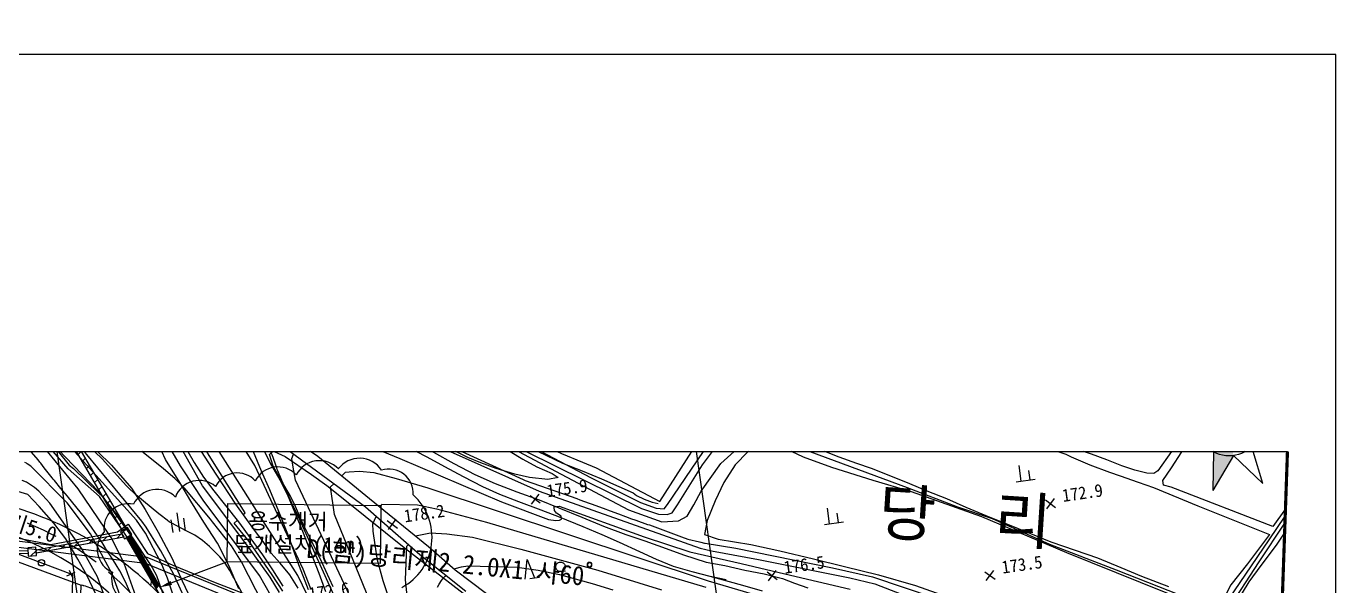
# Model space of a CAD drawing. Header units: millimetres. Extents: x 12262 to 13058, y 1103 to 1809.
# Drawn here: x 12851 to 13057.9, y 1535.1 to 1623.5 of the extents above; entities that cross this region are included whole.
import ezdxf
from ezdxf.xclip import XClip

# ---------------------------------------------------------------- set-up
doc = ezdxf.new("R2010")
doc.units = ezdxf.units.MM
doc.header["$LTSCALE"] = 10
doc.header["$MEASUREMENT"] = 0
doc.header["$XCLIPFRAME"] = 2
doc.linetypes.add('A-CENTR01', pattern=[2, 1.25, -0.25, 0.25, -0.25])
doc.linetypes.add('DASHED', pattern=[0.75, 0.5, -0.25])
doc.layers.add('TN-MACL', color=6, linetype='A-CENTR01')
doc.layers.add('TZ-BASE', color=253, linetype='Continuous')
doc.layers.add('TX-PAPR', color=2, linetype='Continuous', plot=False)
doc.styles.add('HANA', font='GulimChe.ttf')

# ---------------------------------------------------------------- blocks, each defined once
blk = doc.blocks.new('JD-GJG5SREGSF3')
at = {"layer": 'TZ-BASE'}
for p, q in [((543.55, -173.36), (490.75, 196.27)), ((645.34, -178.79), (593.24, 185.92)), ((79.19, 31.15), (704.07, 120.43)), ((691.15, 94.15), (690.68, 68.84)), ((698.6, 69.96), (691.15, 94.15)), ((560.44, 85.92, -82), (587.73, 71.43, -82)), ((610.08, 72.91, -83), (619.7, 85.74, -83)), ((532.12, 74.37, -83), (527.98, 81.22, -83)), ((504.07, 80.12, -89.69), (510, 72.84, -89.69)), ((539.85, 65.23, -82), (530.22, 80.52, -82)), ((604.53, 66.62, -84), (613.31, 79.53, -84)), ((687.76, 80.16, -82.81), (682, 71.94, -82.81)), ((509.82, 72.27, -89.69), (505.7, 77.1, -89.69)), ((515.26, 73.79, -87), (511.89, 77, -87)), ((539.33, 72.79, -81), (536.8, 76.81, -81)), ((539.1, 74.93, -80.17), (538.18, 77.28, -80.17)), ((542.22, 76.96, -75.68), (556.81, 66.24, -75.68)), ((555.78, 76.57, -79), (562.24, 73.87, -79)), ((612.95, 73.07, -82), (618.47, 78.14, -82)), ((685.78, 74.95, -82.06), (687.69, 78.08, -82.06)), ((504.02, 74.9, -92), (503.89, 75.04, -92)), ((505.1, 73.65, -92), (504.02, 74.9, -92)), ((506.57, 74.97, -91), (506.23, 75.4, -91)), ((511.43, 69.09, -91), (506.57, 74.97, -91)), ((508.66, 74.91, -90), (508.43, 75.13, -90)), ((509.09, 74.39, -90), (508.66, 74.91, -90)), ((512.72, 72.89, -89), (510.28, 75.62, -89)), ((518.42, 62.52), (511.05, 75.19)), ((518.42, 62.52), (511.05, 75.19)), ((511.43, 74.54), (511.89, 74.99)), ((511.58, 75.5), (518.99, 62.86)), ((511.58, 75.5), (518.99, 62.86)), ((512.52, 74.84, -88), (511.93, 75.47, -88)), ((512.8, 74.53, -88), (512.52, 74.84, -88)), ((521.48, 63.99, -88), (512.8, 74.53, -88)), ((513.76, 75.69, -86.65), (516.67, 72.83, -86.65)), ((523.79, 73.16, -86), (519.95, 76.21, -86)), ((525.22, 73.74, -86.65), (524.11, 76.12, -86.65)), ((527.58, 72.74, -85), (525.75, 75.89, -85)), ((531.06, 69.59, -84), (527.5, 75.95, -84)), ((528.25, 75.86, -81.59), (529.73, 73.27, -81.59)), ((533.24, 71.41, -82.01), (529.92, 76.46, -82.01)), ((540.36, 71.9, -80.17), (539.1, 74.93, -80.17)), ((540.75, 75.24, -255), (541.81, 73.06, -255)), ((541.97, 74.69, -80), (541.34, 76.26, -80)), ((541.65, 74.52, -67.88), (542.24, 75.07, -67.88)), ((542.24, 72.68, -67.88), (541.65, 74.52, -67.88)), ((542.05, 74.46, -80), (541.97, 74.69, -80)), ((542.24, 75.07, -67.88), (544.12, 74.18, -67.88)), ((545.17, 73.89, -79), (545.44, 74.59, -79)), ((549.27, 74.21, -90.39), (546.35, 76.24, -90.39)), ((566.55, 74.08, -255), (563.67, 75.62, -255)), ((564.7, 76.52, -78.78), (567.55, 74.89, -78.78)), ((567.55, 74.89, -78.78), (570.75, 73.08, -78.78)), ((567.98, 76, -80), (584.25, 68.71, -80)), ((572.98, 74.06, -82.77), (570.66, 75.2, -82.77)), ((571.06, 75.45, -81), (581.71, 70.57, -81)), ((578.82, 75.54, -82.77), (581.68, 73.76, -82.77)), ((581.04, 76.48, -87.05), (587.93, 73.13, -87.05)), ((582.12, 75.05, -83), (600.43, 65.98, -83)), ((582.88, 75.91, -84), (592.37, 70.87, -84)), ((585.31, 75.8, -83.75), (587.78, 74.7, -83.75)), ((587.78, 74.7, -83.75), (591.08, 73.29, -83.75)), ((603.33, 67.09, -83.75), (609.28, 76.47, -83.75)), ((617.22, 74.93, -81.25), (615.21, 72.87, -81.25)), ((619.37, 75.93, -81.25), (617.22, 74.93, -81.25)), ((626.02, 74.1, -81.25), (623.36, 75.36, -81.25)), ((624.82, 75.81, -82), (642.41, 69.3, -82)), ((631.67, 74.11, -82.06), (629.41, 75, -82.06)), ((664.47, 75.63, -82.06), (667.48, 74.55, -82.06)), ((667.48, 74.55, -82.06), (668.32, 74.14, -82.06)), ((671.5, 74.57, -82.81), (669.2, 75.35, -82.81)), ((673.93, 73.68, -82.81), (671.5, 74.57, -82.81)), ((684.15, 72.42, -82.06), (685.78, 74.95, -82.06)), ((503.23, 73.14, -93), (503.01, 73.28, -93)), ((503.36, 73.04, -93), (503.23, 73.14, -93)), ((503.92, 72.67, -93), (503.36, 73.04, -93)), ((509.66, 66.88, -93), (503.92, 72.67, -93)), ((505.37, 73.31, -92), (505.1, 73.65, -92)), ((505.53, 73.14, -92), (505.37, 73.31, -92)), ((505.78, 72.79, -92), (505.53, 73.14, -92)), ((506.07, 72.43, -92), (505.78, 72.79, -92)), ((507.33, 70.82, -92), (506.07, 72.43, -92)), ((509.34, 74.14, -90), (509.09, 74.39, -90)), ((514.67, 68.6, -90), (509.34, 74.14, -90)), ((510, 72.84, -89.69), (510.67, 72.28, -89.69)), ((512.07, 73.42), (512.54, 73.87)), ((520.65, 64.13, -89), (512.72, 72.89, -89)), ((512.72, 72.31), (513.19, 72.76)), ((518.98, 69.63, -87), (515.26, 73.79, -87)), ((516.67, 72.83, -86.65), (519.83, 69.18, -86.65)), ((524.91, 72.26, -86), (523.79, 73.16, -86)), ((527.49, 70.08, -86.65), (525.22, 73.74, -86.65)), ((527.89, 72.25, -85), (527.58, 72.74, -85)), ((529.73, 73.27, -81.59), (531.21, 70.95, -81.59)), ((537.79, 65.31, -83), (532.12, 74.37, -83)), ((546.98, 56.38, -81), (539.33, 72.79, -81)), ((541.81, 73.06, -255), (543.3, 70.5, -255)), ((542.78, 72.42, -80), (542.05, 74.46, -80)), ((543.44, 70.5, -67.88), (542.24, 72.68, -67.88)), ((544.12, 74.18, -67.88), (548.26, 71.34, -67.88)), ((545.37, 72.52, -79), (545.17, 73.89, -79)), ((545.78, 70.47, -79), (545.37, 72.52, -79)), ((557.42, 67.49, -90.39), (549.27, 74.21, -90.39)), ((562.24, 73.87, -79), (578.3, 67.05, -79)), ((569.33, 72.57, -255), (566.55, 74.08, -255)), ((572.3, 70.98, -255), (569.33, 72.57, -255)), ((570.75, 73.08, -78.78), (574.11, 71.38, -78.78)), ((575.06, 73.2, -82.77), (572.98, 74.06, -82.77)), ((577.48, 72.31, -82.77), (575.06, 73.2, -82.77)), ((581.68, 73.76, -82.77), (583.91, 72.57, -82.77)), ((583.91, 72.57, -82.77), (586.29, 71.54, -82.77)), ((587.93, 73.13, -87.05), (591.05, 71.96, -87.05)), ((591.08, 73.29, -83.75), (593.27, 72.42, -83.75)), ((606.13, 66.56, -83), (610.08, 72.91, -83)), ((609.87, 68.7, -82), (612.95, 73.07, -82)), ((615.21, 72.87, -81.25), (613.44, 70.11, -81.25)), ((630.48, 72.48, -81.25), (626.02, 74.1, -81.25)), ((637.04, 70.41, -81.25), (630.48, 72.48, -81.25)), ((634.44, 73.12, -82.06), (631.67, 74.11, -82.06)), ((636.75, 72.29, -82.06), (634.44, 73.12, -82.06)), ((660.43, 70.3, -81.93), (660.07, 72.77, -81.93)), ((668.32, 74.14, -82.06), (671.24, 72.89, -82.06)), ((671.24, 72.89, -82.06), (674.34, 71.72, -82.06)), ((676.3, 72.73, -82.81), (673.93, 73.68, -82.81)), ((678.37, 72.03, -82.81), (676.3, 72.73, -82.81)), ((693.94, 74.35), (690.68, 68.84)), ((698.6, 69.96), (693.94, 74.35)), ((503.26, 70.13, -94), (502.55, 70.42, -94)), ((507.49, 70.61, -92), (507.33, 70.82, -92)), ((507.68, 70.41, -92), (507.49, 70.61, -92)), ((508.69, 69.15, -92), (507.68, 70.41, -92)), ((514.8, 67.86, -89.69), (509.82, 72.27, -89.69)), ((510.67, 72.28, -89.69), (514.68, 68.43, -89.69)), ((513.37, 71.19), (513.84, 71.65)), ((514.02, 70.08), (514.49, 70.54)), ((526.71, 70.72, -86), (524.91, 72.26, -86)), ((528.29, 69.15, -86), (526.71, 70.72, -86)), ((531.17, 67.29, -85), (527.89, 72.25, -85)), ((531.21, 70.95, -81.59), (532.85, 68.77, -81.59)), ((536.35, 66.66, -82.01), (533.24, 71.41, -82.01)), ((541.68, 68.93, -80.17), (540.36, 71.9, -80.17)), ((542.85, 72.17, -80), (542.78, 72.42, -80)), ((542.97, 71.94, -80), (542.85, 72.17, -80)), ((543.17, 71.43, -80), (542.97, 71.94, -80)), ((543.26, 71.18, -80), (543.17, 71.43, -80)), ((543.58, 70.42, -80), (543.26, 71.18, -80)), ((543.3, 70.5, -255), (544.56, 68, -255)), ((544.9, 68.04, -67.88), (543.44, 70.5, -67.88)), ((545.2, 66.85, -80), (543.58, 70.42, -80)), ((554.7, 51.41, -79), (545.78, 70.47, -79)), ((548.26, 71.34, -67.88), (550.69, 69.61, -67.88)), ((553.04, 71.1, -78), (553.67, 71.72, -78)), ((553.67, 71.72, -78), (554.24, 71.8, -78)), ((554.24, 71.8, -78), (555.86, 71.91, -78)), ((555.86, 71.91, -78), (558.12, 71.65, -78)), ((558.12, 71.65, -78), (561.64, 70.75, -78)), ((561.64, 70.75, -78), (566.64, 69.25, -78)), ((575.35, 69.41, -255), (572.3, 70.98, -255)), ((574.11, 71.38, -78.78), (577.3, 69.91, -78.78)), ((580.39, 71.43, -82.77), (577.48, 72.31, -82.77)), ((582.73, 70.91, -82.77), (580.39, 71.43, -82.77)), ((581.71, 70.57, -81), (582.05, 70.41, -81)), ((582.05, 70.41, -81), (590.22, 67.55, -81)), ((585.62, 70.55, -82.77), (582.73, 70.91, -82.77)), ((587.28, 70.87, -82.77), (585.62, 70.55, -82.77)), ((586.29, 71.54, -82.77), (587.28, 70.87, -82.77)), ((587.73, 71.43, -82), (598.37, 65.78, -82)), ((591.05, 71.96, -87.05), (594.11, 70.67, -87.05)), ((592.37, 70.87, -84), (600.26, 66.94, -84)), ((593.27, 72.42, -83.75), (603.33, 67.09, -83.75)), ((594.11, 70.67, -87.05), (596.86, 69.46, -87.05)), ((639.55, 71.2, -82.06), (636.75, 72.29, -82.06)), ((643.07, 68.6, -81.25), (637.04, 70.41, -81.25)), ((642.83, 69.88, -82.06), (639.55, 71.2, -82.06)), ((659.63, 70.19, -81.93), (662.6, 70.61, -81.93)), ((661.81, 70.5, -81.93), (661.6, 71.98, -81.93)), ((674.34, 71.72, -82.06), (676.04, 71.16, -82.06)), ((676.04, 71.16, -82.06), (678.88, 70.16, -82.06)), ((680.26, 71.56, -82.81), (678.37, 72.03, -82.81)), ((681.38, 71.49, -82.81), (680.26, 71.56, -82.81)), ((682, 71.94, -82.81), (681.38, 71.49, -82.81)), ((682.81, 70.41, -82.06), (684.15, 72.42, -82.06)), ((682.88, 69.68, -82.06), (682.81, 70.41, -82.06)), ((503.46, 68.22, -94.34), (501.38, 68.81, -94.34)), ((504.51, 69.28, -94), (503.26, 70.13, -94)), ((505.18, 68.74, -94), (504.51, 69.28, -94)), ((506.95, 66.83, -94), (505.18, 68.74, -94)), ((508.98, 68.79, -92), (508.69, 69.15, -92)), ((509.73, 67.95, -92), (508.98, 68.79, -92)), ((516.71, 61.22, -91), (511.43, 69.09, -91)), ((514.67, 68.97), (515.14, 69.43)), ((517.79, 64.71, -90), (514.67, 68.6, -90)), ((514.68, 68.43, -89.69), (515.32, 67.85, -89.69)), ((515.32, 67.85), (515.79, 68.32)), ((519.24, 69.38, -87), (518.98, 69.63, -87)), ((520.55, 68.14, -87), (519.24, 69.38, -87)), ((519.83, 69.18, -86.65), (522.01, 65.85, -86.65)), ((529.2, 67.14, -86.65), (527.49, 70.08, -86.65)), ((532.32, 64.29, -86), (528.29, 69.15, -86)), ((538.83, 59.18, -84), (531.06, 69.59, -84)), ((532.85, 68.77, -81.59), (534.71, 66.44, -81.59)), ((543.11, 65.49, -80.17), (541.68, 68.93, -80.17)), ((550.69, 69.61, -67.88), (553.8, 67.14, -67.88)), ((551.31, 69.39, -78), (551.83, 69.9, -78)), ((551.93, 65.04, -78), (551.31, 69.39, -78)), ((566.64, 69.25, -78), (610.94, 54.54, -78)), ((578.06, 68.19, -255), (575.35, 69.41, -255)), ((577.3, 69.91, -78.78), (580.74, 68.62, -78.78)), ((580.74, 68.62, -78.78), (584.23, 67.36, -78.78)), ((584.25, 68.71, -80), (609.69, 59.69, -80)), ((596.86, 69.46, -87.05), (599.09, 68.46, -87.05)), ((599.09, 68.46, -87.05), (599.65, 68.02, -87.05)), ((608.67, 66.56, -82), (609.87, 68.7, -82)), ((613.44, 70.11, -81.25), (612.06, 67.17, -81.25)), ((642.41, 69.3, -82), (650.37, 66.27, -82)), ((645.58, 68.74, -82.06), (642.83, 69.88, -82.06)), ((654.21, 64.68, -81.25), (643.07, 68.6, -81.25)), ((648.65, 67.51, -82.06), (645.58, 68.74, -82.06)), ((678.88, 70.16, -82.06), (681.31, 69.28, -82.06)), ((681.31, 69.28, -82.06), (688.31, 66.43, -82.06)), ((684.08, 69.38, -82.06), (682.88, 69.68, -82.06)), ((700.16, 63.13, -82.06), (684.08, 69.38, -82.06)), ((505.27, 66.32, -94.34), (503.46, 68.22, -94.34)), ((507.55, 63.68, -94.34), (505.27, 66.32, -94.34)), ((512, 59.61, -94), (506.95, 66.83, -94)), ((513.37, 62, -93), (509.66, 66.88, -93)), ((509.89, 67.73, -92), (509.73, 67.95, -92)), ((512.44, 64.59, -92), (509.89, 67.73, -92)), ((520.34, 59.75, -89.69), (514.8, 67.86, -89.69)), ((515.32, 67.85, -89.69), (520.12, 61.18, -89.69)), ((515.96, 66.74), (516.44, 67.21)), ((524.14, 65.15, -87), (520.55, 68.14, -87)), ((531.26, 63.85, -86.65), (529.2, 67.14, -86.65)), ((540.08, 55.37, -85), (531.17, 67.29, -85)), ((534.71, 66.44, -81.59), (536.73, 63.87, -81.59)), ((535, 66.76), (534.89, 57.57)), ((535, 66.76), (559.26, 66.47)), ((537.78, 64.62, -82.01), (536.35, 66.66, -82.01)), ((544.56, 68, -255), (545.77, 65.1, -255)), ((545.74, 66.29, -67.88), (544.9, 68.04, -67.88)), ((546.16, 64.75, -80), (545.2, 66.85, -80)), ((546.87, 63.74, -67.88), (545.74, 66.29, -67.88)), ((553.8, 67.14, -67.88), (562.93, 59.83, -67.88)), ((556.81, 66.24, -75.68), (565.42, 58.72, -75.68)), ((566.79, 59.93, -90.39), (557.42, 67.49, -90.39)), ((559.14, 66.1, -77), (559.41, 66.69, -77)), ((559.26, 66.47), (559.15, 57.28)), ((559.41, 66.69, -77), (565.04, 66.56, -77)), ((565.04, 66.56, -77), (568.05, 65.94, -77)), ((581.05, 67.02, -255), (578.06, 68.19, -255)), ((578.3, 67.05, -79), (585.71, 64.26, -79)), ((584.57, 65.7, -255), (581.05, 67.02, -255)), ((582.83, 68.06, -79.1), (584.43, 66.86, -79.1)), ((583.03, 66.66, -79.1), (584.23, 68.26, -79.1)), ((584.23, 67.36, -78.78), (587.34, 66.1, -78.78)), ((586.59, 66.25, -79), (587.39, 66.37, -79)), ((586.61, 66.14, -79), (586.59, 66.25, -79)), ((587.39, 66.37, -79), (600.83, 61.51, -79)), ((590.22, 67.55, -81), (590.69, 67.38, -81)), ((590.69, 67.38, -81), (592.16, 66.85, -81)), ((592.16, 66.85, -81), (592.48, 66.73, -81)), ((592.48, 66.73, -81), (592.64, 66.68, -81)), ((592.64, 66.68, -81), (594.78, 65.9, -81)), ((599.65, 68.02, -87.05), (600.86, 67.45, -87.05)), ((600.26, 66.94, -84), (602.75, 66.06, -84)), ((600.86, 67.45, -87.05), (602.11, 66.98, -87.05)), ((602.11, 66.98, -87.05), (603.05, 66.75, -87.05)), ((604.01, 65.93, -84), (604.53, 66.62, -84)), ((605.27, 65.28, -83), (606.13, 66.56, -83)), ((607.65, 64.79, -82), (608.67, 66.56, -82)), ((612.06, 67.17, -81.25), (610.8, 64.09, -81.25)), ((651.72, 66.16, -82.06), (648.65, 67.51, -82.06)), ((650.37, 66.27, -82), (655.84, 64.39, -82)), ((664.25, 67.34, -82.06), (665.85, 66.14, -82.06)), ((664.45, 65.94, -82.06), (665.65, 67.54, -82.06)), ((688.31, 66.43, -82.06), (699.64, 61.9, -82.06)), ((515.19, 60.59, -92), (512.44, 64.59, -92)), ((516.61, 65.62), (517.09, 66.09)), ((517.26, 64.51), (517.74, 64.98)), ((519.42, 62.29, -90), (517.79, 64.71, -90)), ((522.01, 65.85, -86.65), (524.07, 62.24, -86.65)), ((524.39, 64.97, -87), (524.14, 65.15, -87)), ((525.46, 64.12, -87), (524.39, 64.97, -87)), ((526.42, 62.19, -86.27), (526.13, 64.17, -86.27)), ((526.98, 65.3, -86.27), (527.41, 62.33, -86.27)), ((528.4, 62.47, -86.27), (528.11, 64.45, -86.27)), ((532.66, 63.86, -86), (532.32, 64.29, -86)), ((537.5, 65.03, -83), (537.79, 65.31, -83)), ((539.25, 62.55, -82.01), (537.78, 64.62, -82.01)), ((546.1, 55.42, -82), (539.85, 65.23, -82)), ((544.63, 61.64, -80.17), (543.11, 65.49, -80.17)), ((545.77, 65.1, -255), (546.96, 62.12, -255)), ((551.89, 52.1, -80), (546.16, 64.75, -80)), ((560.71, 43.51, -78), (551.93, 65.04, -78)), ((557.99, 63.57, -77), (558.52, 64.74, -77)), ((560.46, 62.69, -76.81), (561.66, 64.29, -76.81)), ((568.05, 65.94, -77), (575.95, 63.8, -77)), ((587.49, 64.6, -255), (584.57, 65.7, -255)), ((585.71, 64.26, -79), (586.9, 64.08, -79)), ((586.67, 65.68, -79), (586.61, 66.14, -79)), ((586.97, 65.25, -79), (586.67, 65.68, -79)), ((586.9, 64.08, -79), (587.48, 64.16, -79)), ((587.74, 64.78, -79), (586.97, 65.25, -79)), ((587.34, 66.1, -78.78), (591, 64.62, -78.78)), ((587.48, 64.16, -79), (587.8, 64.32, -79)), ((591.23, 63.07, -255), (587.49, 64.6, -255)), ((587.8, 64.32, -79), (587.74, 64.78, -79)), ((591, 64.62, -78.78), (594.41, 63.2, -78.78)), ((594.78, 65.9, -81), (595.04, 65.78, -81)), ((595.04, 65.78, -81), (597.21, 64.97, -81)), ((597.21, 64.97, -81), (597.47, 64.87, -81)), ((597.47, 64.87, -81), (598.34, 64.56, -81)), ((598.34, 64.56, -81), (598.7, 64.43, -81)), ((598.37, 65.78, -82), (603.62, 63.87, -82)), ((598.7, 64.43, -81), (599.53, 64.14, -81)), ((600.43, 65.98, -83), (603.1, 65.09, -83)), ((602.75, 66.06, -84), (604.01, 65.93, -84)), ((603.1, 65.09, -83), (604.49, 65.06, -83)), ((604.49, 65.06, -83), (605.27, 65.28, -83)), ((606.26, 64.01, -82), (607.65, 64.79, -82)), ((630.14, 63.55, -80.85), (629.79, 66.02, -80.85)), ((631.53, 63.75, -80.85), (631.31, 65.23, -80.85)), ((655.52, 64.58, -82.06), (651.72, 66.16, -82.06)), ((667.6, 58.97, -81.25), (654.21, 64.68, -81.25)), ((658.29, 63.46, -82.06), (655.52, 64.58, -82.06)), ((655.84, 64.39, -82), (664.86, 60.36, -82)), ((699.59, 61.04, -82), (702.13, 64.8, -82)), ((702.17, 65.95, -82.06), (700.16, 63.13, -82.06)), ((507.08, 60.3), (517.62, 62.3)), ((509.45, 61.17, -94.34), (507.55, 63.68, -94.34)), ((517.62, 62.3), (519.3, 63.51)), ((517.91, 63.4), (518.4, 63.87)), ((519.21, 62.99), (518.09, 62.32)), ((519.21, 62.99), (518.09, 62.32)), ((518.09, 62.32), (518.76, 61.2)), ((518.09, 62.32), (518.76, 61.2)), ((518.28, 62.01), (519.23, 62.94)), ((518.99, 62.86), (518.42, 62.52)), ((518.99, 62.86), (518.42, 62.52)), ((519.87, 61.87), (519.21, 62.99)), ((519.87, 61.87), (519.21, 62.99)), ((519.3, 63.51), (522.35, 58.87)), ((519.77, 61.71, -90), (519.42, 62.29, -90)), ((522.06, 62.09, -89), (520.65, 64.13, -89)), ((522.17, 63.03, -88), (521.48, 63.99, -88)), ((524.54, 57.37, -89), (522.06, 62.09, -89)), ((524.13, 59.86, -88), (522.17, 63.03, -88)), ((524.07, 62.24, -86.65), (526.16, 58.31, -86.65)), ((525.84, 63.85, -87), (525.46, 64.12, -87)), ((526.1, 63.71, -87), (525.84, 63.85, -87)), ((528.61, 62.41, -87), (526.1, 63.71, -87)), ((529.83, 61.76, -87), (528.61, 62.41, -87)), ((533.42, 60.48, -86.65), (531.26, 63.85, -86.65)), ((535.64, 60.11, -86), (532.66, 63.86, -86)), ((536.07, 63.67, -83), (536.54, 64.11, -83)), ((538.45, 60.75, -83), (536.07, 63.67, -83)), ((536.73, 63.87, -81.59), (538.71, 61.21, -81.59)), ((540.63, 60.75, -82.01), (539.25, 62.55, -82.01)), ((548.24, 60.97, -67.88), (546.87, 63.74, -67.88)), ((546.96, 62.12, -255), (548.21, 58.86, -255)), ((558.04, 62.41, -77), (557.99, 63.57, -77)), ((558.35, 60.23, -77), (558.04, 62.41, -77)), ((560.26, 64.09, -76.81), (561.86, 62.89, -76.81)), ((564.97, 61.72, -76), (567.07, 62.12, -76)), ((567.07, 62.12, -76), (569.65, 61.98, -76)), ((575.95, 63.8, -77), (610.61, 53.56, -77)), ((594.22, 61.83, -255), (591.23, 63.07, -255)), ((594.41, 63.2, -78.78), (597.95, 61.9, -78.78)), ((599.53, 64.14, -81), (601.37, 63.48, -81)), ((601.37, 63.48, -81), (601.67, 63.38, -81)), ((601.67, 63.38, -81), (606.32, 61.66, -81)), ((603.62, 63.87, -82), (606.26, 64.01, -82)), ((610.8, 64.09, -81.25), (610.37, 61.85, -81.25)), ((629.35, 63.43, -80.85), (632.32, 63.86, -80.85)), ((661.94, 61.98, -82.06), (658.29, 63.46, -82.06)), ((698.01, 57.54, -81), (702.09, 63.66, -81)), ((503.51, 58.81), (375.66, 60.37)), ((503.52, 58.81), (375.66, 60.37)), ((375.67, 60.87), (503.47, 59.31)), ((375.67, 60.87), (503.48, 59.31)), ((501.77, 60.89), (522.29, 58.28)), ((502.03, 61.27), (507.08, 60.3)), ((504.76, 59.44), (518.3, 61.98)), ((504.77, 59.44), (518.3, 61.98)), ((518.61, 61.46), (504.8, 58.95)), ((518.61, 61.46), (504.83, 58.95)), ((508.71, 59.66), (509.37, 60.3)), ((511.38, 58, -94.34), (509.45, 61.17, -94.34)), ((510.91, 60.06), (511.58, 60.72)), ((513.11, 60.46), (513.8, 61.13)), ((516.77, 55.67, -93), (513.37, 62, -93)), ((515.34, 60.33, -92), (515.19, 60.59, -92)), ((515.31, 60.86), (516.01, 61.55)), ((515.66, 59.84, -92), (515.34, 60.33, -92)), ((518.71, 57.3, -91), (516.71, 61.22, -91)), ((517.51, 61.26), (518.23, 61.96)), ((518.3, 61.98), (518.61, 61.46)), ((518.3, 61.98), (518.61, 61.46)), ((518.76, 61.2), (519.87, 61.87)), ((518.76, 61.2), (519.87, 61.87)), ((519.06, 61.38), (519.59, 61.7)), ((519.06, 61.38), (519.52, 61.66)), ((527.43, 47.02), (519.06, 61.38)), ((527.43, 47.02), (519.06, 61.38)), ((519.08, 61.35), (519.22, 61.48)), ((519.14, 61.23), (519.54, 61.62)), ((519.19, 61.16), (519.59, 61.54)), ((519.21, 61.12), (519.61, 61.51)), ((519.27, 61.01), (519.67, 61.4)), ((519.34, 60.9), (519.74, 61.29)), ((519.4, 60.79), (519.8, 61.18)), ((519.47, 60.68), (519.87, 61.07)), ((519.52, 61.66), (528.08, 47.21)), ((519.53, 60.57), (519.93, 60.96)), ((519.59, 61.7), (528.08, 47.21)), ((519.6, 60.46), (520, 60.85)), ((519.66, 60.34), (520.07, 60.74)), ((519.73, 60.23), (520.13, 60.63)), ((522.49, 56.91, -90), (519.77, 61.71, -90)), ((519.79, 60.12), (520.2, 60.51)), ((519.84, 60.04), (520.24, 60.44)), ((519.86, 60.01), (520.26, 60.4)), ((519.92, 59.9), (520.33, 60.29)), ((519.99, 59.79), (520.39, 60.18)), ((520.05, 59.68), (520.46, 60.07)), ((520.12, 61.18, -89.69), (522.59, 57.47, -89.69)), ((531.05, 60.91, -87), (529.83, 61.76, -87)), ((532.19, 59.99, -87), (531.05, 60.91, -87)), ((535.27, 56.88, -86.65), (533.42, 60.48, -86.65)), ((537.21, 57.58, -86), (535.64, 60.11, -86)), ((542.08, 55.5, -83), (538.45, 60.75, -83)), ((538.71, 61.21, -81.59), (540.54, 58.67, -81.59)), ((541.9, 58.9, -82.01), (540.63, 60.75, -82.01)), ((546.12, 57.52, -80.17), (544.63, 61.64, -80.17)), ((549.97, 57.4, -67.88), (548.24, 60.97, -67.88)), ((558.69, 57.83, -77), (558.35, 60.23, -77)), ((563.11, 54.69, -76), (563.37, 60.05, -76)), ((563.37, 60.05, -76), (563.61, 60.3, -76)), ((564.8, 61.54, -76), (564.97, 61.72, -76)), ((569.65, 61.98, -76), (573.73, 61.43, -76)), ((573.73, 61.43, -76), (581.38, 59.55, -76)), ((596.97, 60.6, -255), (594.22, 61.83, -255)), ((600.17, 59.14, -255), (596.97, 60.6, -255)), ((597.95, 61.9, -78.78), (600.94, 60.88, -78.78)), ((600.83, 61.51, -79), (608.06, 59.15, -79)), ((600.94, 60.88, -78.78), (604.31, 59.67, -78.78)), ((606.32, 61.66, -81), (606.72, 61.5, -81)), ((606.72, 61.5, -81), (607.73, 61.14, -81)), ((607.73, 61.14, -81), (609.58, 60.7, -81)), ((609.58, 60.7, -81), (609.78, 60.65, -81)), ((609.78, 60.65, -81), (610.36, 60.53, -81)), ((610.36, 60.53, -81), (610.48, 60.51, -81)), ((610.37, 61.85, -81.25), (612.54, 61.16, -81.25)), ((610.48, 60.51, -81), (615.34, 59.74, -81)), ((612.54, 61.16, -81.25), (617.71, 60.29, -81.25)), ((617.71, 60.29, -81.25), (622.3, 59.3, -81.25)), ((665.15, 60.65, -82.06), (661.94, 61.98, -82.06)), ((664.86, 60.36, -82), (675.39, 56.31, -82)), ((669, 59.36, -82.06), (665.15, 60.65, -82.06)), ((692.24, 50.16, -82), (699.59, 61.04, -82)), ((699.64, 61.9, -82.06), (696.17, 57.26, -82.06)), ((698.33, 56.99, -80.59), (700.73, 60.17, -80.59)), ((700.73, 60.17, -80.59), (702.03, 62.06, -80.59)), ((501.58, 59.91), (522, 57.32)), ((504.73, 59.85), (503.44, 59.75)), ((504.73, 59.85), (503.44, 59.75)), ((503.44, 59.75), (503.54, 58.45)), ((503.44, 59.75), (503.54, 58.45)), ((503.47, 59.31), (503.51, 58.81)), ((503.48, 59.31), (503.52, 58.81)), ((503.54, 58.45), (504.83, 58.56)), ((503.54, 58.45), (504.83, 58.56)), ((503.93, 58.48), (504.77, 59.31)), ((504.83, 58.56), (504.73, 59.85)), ((504.83, 58.56), (504.73, 59.85)), ((504.8, 58.95), (504.76, 59.44)), ((504.77, 59.31), (504.94, 59.47)), ((504.83, 58.95), (504.77, 59.44)), ((506.51, 59.26), (507.15, 59.89)), ((512.76, 55.44, -94.34), (511.38, 58, -94.34)), ((514.46, 55.18, -94), (512, 59.61, -94)), ((515.81, 59.59, -92), (515.66, 59.84, -92)), ((516.27, 58.89, -92), (515.81, 59.59, -92)), ((516.42, 58.66, -92), (516.27, 58.89, -92)), ((517.25, 57.32, -92), (516.42, 58.66, -92)), ((520.12, 59.56), (520.53, 59.96)), ((520.18, 59.45), (520.59, 59.85)), ((520.25, 59.34), (520.66, 59.74)), ((520.31, 59.23), (520.72, 59.63)), ((523.2, 55.01, -89.69), (520.34, 59.75, -89.69)), ((520.38, 59.12), (520.79, 59.52)), ((520.44, 59.01), (520.85, 59.41)), ((520.49, 58.93), (520.9, 59.33)), ((520.51, 58.9), (520.92, 59.3)), ((520.57, 58.78), (520.98, 59.19)), ((520.64, 58.67), (521.05, 59.08)), ((520.7, 58.56), (521.12, 58.97)), ((520.77, 58.45), (521.18, 58.86)), ((520.83, 58.34), (521.25, 58.74)), ((520.9, 58.23), (521.31, 58.63)), ((520.96, 58.12), (521.38, 58.52)), ((521.03, 58.01), (521.44, 58.41)), ((521.09, 57.89), (521.51, 58.3)), ((521.14, 57.82), (521.56, 58.22)), ((521.16, 57.78), (521.57, 58.19)), ((521.22, 57.67), (521.64, 58.08)), ((521.29, 57.56), (521.71, 57.97)), ((522.29, 58.28), (542.39, 50.08)), ((522.35, 58.87, -89), (526.36, 57.01, -89)), ((524.47, 59.28, -88), (524.13, 59.86, -88)), ((526.52, 55.57, -88), (524.47, 59.28, -88)), ((526.16, 58.31, -86.65), (527.84, 54.56, -86.65)), ((532.4, 59.79, -87), (532.19, 59.99, -87)), ((533.8, 58.33, -87), (532.4, 59.79, -87)), ((534.39, 57.68, -87), (533.8, 58.33, -87)), ((539.08, 58.85, -84), (538.83, 59.18, -84)), ((541.76, 55.11, -84), (539.08, 58.85, -84)), ((540.54, 58.67, -81.59), (542.13, 56.29, -81.59)), ((543.32, 57.33, -82.01), (541.9, 58.9, -82.01)), ((548.21, 58.86, -255), (549.45, 55.76, -255)), ((562.93, 59.83, -67.88), (581.54, 45.46, -67.88)), ((565.42, 58.72, -68.11), (572.64, 52.94, -68.11)), ((570.96, 56.26, -75.68), (566.79, 59.93, -75.68)), ((581.38, 59.55, -76), (593.52, 56.25, -76)), ((602.78, 57.93, -255), (600.17, 59.14, -255)), ((604.31, 59.67, -78.78), (607.05, 58.64, -78.78)), ((607.05, 58.64, -78.78), (610.64, 57.52, -78.78)), ((608.06, 59.15, -79), (616.16, 57.27, -79)), ((609.69, 59.69, -80), (611.5, 59.29, -80)), ((611.5, 59.29, -80), (616.93, 58.28, -80)), ((615.34, 59.74, -81), (630.6, 56.6, -81)), ((616.93, 58.28, -80), (618.93, 57.9, -80)), ((622.3, 59.3, -81.25), (627.57, 58.03, -81.25)), ((627.57, 58.03, -81.25), (632.49, 56.84, -81.25)), ((687.11, 51.14, -81.25), (667.6, 58.97, -81.25)), ((672.54, 58.14, -82.06), (669, 59.36, -82.06)), ((676.2, 56.63, -82.06), (672.54, 58.14, -82.06)), ((501.54, 57.73, 255), (511.91, 53.87, 255)), ((517.41, 57.06, -92), (517.25, 57.32, -92)), ((517.98, 56.11, -92), (517.41, 57.06, -92)), ((518.89, 54.42, -92), (517.98, 56.11, -92)), ((522.9, 45.48, -91), (518.71, 57.3, -91)), ((521.35, 57.45), (521.77, 57.86)), ((521.42, 57.34), (521.84, 57.75)), ((521.48, 57.23), (521.9, 57.64)), ((521.55, 57.11), (521.97, 57.53)), ((521.61, 57), (522.03, 57.42)), ((521.68, 56.89), (522.1, 57.31)), ((521.74, 56.78), (522.16, 57.2)), ((521.79, 56.7), (522.21, 57.12)), ((521.8, 56.67), (522.23, 57.08)), ((521.87, 56.56), (522.3, 56.97)), ((521.93, 56.45), (522.36, 56.86)), ((522, 57.32), (541.95, 49.18)), ((522, 56.34), (522.43, 56.75)), ((522.06, 56.22), (522.49, 56.64)), ((522.13, 56.11), (522.56, 56.53)), ((522.19, 56), (522.62, 56.42)), ((522.26, 55.89), (522.69, 56.31)), ((522.32, 55.78), (522.76, 56.2)), ((522.39, 55.67), (522.82, 56.09)), ((522.44, 55.59), (522.87, 56.01)), ((522.45, 55.56), (522.89, 55.98)), ((522.7, 56.58, -90), (522.49, 56.91, -90)), ((522.52, 55.44), (522.95, 55.87)), ((522.59, 57.47, -89.69), (523.11, 56.67, -89.69)), ((523.17, 55.73, -90), (522.7, 56.58, -90)), ((523.11, 56.67, -89.69), (523.81, 55.39, -89.69)), ((524.8, 56.76, -89), (524.54, 57.37, -89)), ((525.55, 54.98, -89), (524.8, 56.76, -89)), ((526.12, 54.22), (534.89, 57.57)), ((526.36, 57.01, -89), (533.07, 54.31, -89)), ((534.66, 57.34, -87), (534.39, 57.68, -87)), ((535.37, 56.19, -87), (534.66, 57.34, -87)), ((559.15, 57.28), (534.89, 57.57)), ((536.79, 53.28, -86.65), (535.27, 56.88, -86.65)), ((535.51, 55.96, -87), (535.37, 56.19, -87)), ((535.86, 55.29, -87), (535.51, 55.96, -87)), ((540.6, 50.98, -86), (537.21, 57.58, -86)), ((542.13, 56.29, -81.59), (543.73, 53.72, -81.59)), ((544.86, 55.51, -82.01), (543.32, 57.33, -82.01)), ((547.82, 53.13, -80.17), (546.12, 57.52, -80.17)), ((548.17, 53.29, -81), (546.98, 56.38, -81)), ((551.69, 53.59, -67.88), (549.97, 57.4, -67.88)), ((559.62, 54.57, -77), (558.69, 57.83, -77)), ((570.79, 56.41, -75), (570.82, 56.43, -75)), ((570.82, 56.43, -75), (571, 56.51, -75)), ((575.91, 52.51, -75.68), (570.96, 56.26, -75.68)), ((571, 56.51, -75), (571.99, 56.79, -75)), ((571.99, 56.79, -75), (572.98, 56.93, -75)), ((572.98, 56.93, -75), (580.76, 56.7, -75)), ((580.76, 56.7, -75), (584.11, 56.24, -75)), ((582.05, 54.82, -76.06), (582.37, 57.9, -76.06)), ((582.37, 57.9, -76.06), (583.54, 55.03, -76.06)), ((584.11, 56.24, -75), (587.46, 55.54, -75)), ((587.72, 56.03, -76.06), (588.41, 56.13, -76.06)), ((593.52, 56.25, -76), (603.6, 53.14, -76)), ((605.48, 56.82, -255), (602.78, 57.93, -255)), ((608.43, 55.95, -255), (605.48, 56.82, -255)), ((611.26, 55.24, -255), (608.43, 55.95, -255)), ((610.64, 57.52, -78.78), (613.59, 56.97, -78.78)), ((613.59, 56.97, -78.78), (616.73, 56.26, -78.78)), ((616.16, 57.27, -79), (623.05, 55.68, -79)), ((616.73, 56.26, -78.78), (619.8, 55.64, -78.78)), ((618.93, 57.9, -80), (633.34, 55.03, -80)), ((620.28, 55.97, -78.52), (621.88, 54.77, -78.52)), ((620.48, 54.57, -78.52), (621.68, 56.17, -78.52)), ((630.6, 56.6, -81), (636.93, 55.19, -81)), ((632.49, 56.84, -81.25), (637.89, 55.5, -81.25)), ((654.69, 56, -81.45), (656.29, 54.8, -81.45)), ((654.89, 54.6, -81.45), (656.09, 56.2, -81.45)), ((675.39, 56.31, -82), (685.32, 52.41, -82)), ((679.47, 55.24, -82.06), (676.2, 56.63, -82.06)), ((693, 49.84, -81), (698.01, 57.54, -81)), ((696.17, 57.26, -82.06), (693.52, 53.9, -82.06)), ((696.44, 54.42, -80.59), (698.33, 56.99, -80.59)), ((511.74, 48.93, -0.04), (511.91, 53.87, 255)), ((514.23, 52.46, -94.34), (512.76, 55.44, -94.34)), ((518.93, 42.94, -94), (514.46, 55.18, -94)), ((521.24, 43.56, -93), (516.77, 55.67, -93)), ((521, 49.49, -92), (518.89, 54.42, -92)), ((522.58, 55.33), (523.02, 55.76)), ((522.65, 55.22), (523.08, 55.65)), ((522.71, 55.11), (523.15, 55.54)), ((522.78, 55), (523.21, 55.42)), ((522.84, 54.89), (523.28, 55.31)), ((522.89, 53.7, -90), (523.09, 55.01, -90)), ((522.91, 54.78), (523.35, 55.2)), ((522.97, 54.67), (523.41, 55.09)), ((523.04, 54.55), (523.48, 54.98)), ((523.08, 54.47), (523.52, 54.9)), ((523.09, 55.01, -90), (523.24, 54.94, -90)), ((523.1, 54.44), (523.54, 54.87)), ((523.8, 54.61, -90), (523.17, 55.73, -90)), ((523.17, 54.33), (523.61, 54.76)), ((527.92, 41.38, -89.69), (523.2, 55.01, -89.69)), ((523.23, 54.22), (523.67, 54.65)), ((523.24, 54.94, -90), (523.34, 54.8, -90)), ((523.3, 54.11), (523.74, 54.54)), ((523.34, 54.8, -90), (523.43, 54.64, -90)), ((523.36, 54), (523.8, 54.43)), ((523.43, 54.64, -90), (523.59, 54.32, -90)), ((523.43, 53.89), (523.87, 54.32)), ((523.49, 53.77), (523.94, 54.21)), ((523.56, 53.66), (524, 54.1)), ((523.59, 54.32, -90), (523.67, 54.14, -90)), ((523.62, 53.55), (524.07, 53.99)), ((523.67, 54.14, -90), (523.81, 53.87, -90)), ((523.69, 53.44), (524.13, 53.88)), ((523.9, 54.41, -90), (523.8, 54.61, -90)), ((523.81, 55.39, -89.69), (527.16, 45.64, -89.69)), ((523.81, 53.87, -90), (523.99, 53.82, -90)), ((523.97, 54.16, -90), (523.9, 54.41, -90)), ((524, 54.01, -90), (523.97, 54.16, -90)), ((523.99, 53.82, -90), (524, 54.01, -90)), ((527.15, 50.04, -89), (525.55, 54.98, -89)), ((530.43, 46.96, -88), (526.52, 55.57, -88)), ((527.84, 54.56, -86.65), (529.79, 50.46, -86.65)), ((533.07, 54.31, -89), (539.5, 51.82, -89)), ((535.99, 55.04, -87), (535.86, 55.29, -87)), ((537.26, 52.71, -87), (535.99, 55.04, -87)), ((541.87, 52.26, -85), (540.08, 55.37, -85)), ((543.25, 52.73, -84), (541.76, 55.11, -84)), ((543.75, 52.94, -83), (542.08, 55.5, -83)), ((546.18, 53.38, -82.01), (544.86, 55.51, -82.01)), ((552.32, 42.53, -82), (546.1, 55.42, -82)), ((549.45, 55.76, -255), (550.47, 52.87, -255)), ((560.69, 51.22, -77), (559.62, 54.57, -77)), ((563.77, 48.63, -76), (563.11, 54.69, -76)), ((568.18, 53.57, -75), (568.46, 54.04, -75)), ((568.46, 54.04, -75), (568.81, 54.61, -75)), ((568.81, 54.61, -75), (569.15, 55.05, -75)), ((569.15, 55.05, -75), (569.39, 55.29, -75)), ((569.39, 55.29, -75), (569.54, 55.42, -75)), ((582.79, 54.93, -76.06), (584.28, 55.14, -76.06)), ((587.46, 55.54, -75), (592.64, 54.11, -75)), ((592.64, 54.11, -75), (595.89, 53.13, -75)), ((610.94, 54.54, -78), (617.89, 52.49, -78)), ((613.81, 54.72, -255), (611.26, 55.24, -255)), ((616.44, 53.81, -79.16), (611.26, 55.24, -79.16)), ((619.52, 52.94, -79.16), (616.44, 53.81, -79.16)), ((619.8, 55.64, -73.7), (622.72, 54.9, -73.7)), ((622.72, 54.9, -73.7), (624.57, 54.19, -73.7)), ((623.05, 55.68, -79), (633.4, 53.21, -79)), ((624.57, 54.19, -73.7), (626.7, 53.45, -73.7)), ((633.34, 55.03, -80), (637.31, 54.09, -80)), ((636.93, 55.19, -81), (651.62, 50.22, -81)), ((637.31, 54.09, -80), (688.54, 34.24, -80)), ((637.89, 55.5, -81.25), (643.72, 53.84, -81.25)), ((643.72, 53.84, -81.25), (648.6, 52.08, -81.25)), ((683.75, 53.62, -82.06), (679.47, 55.24, -82.06)), ((686.45, 37.91, -80.59), (696.44, 54.42, -80.59)), ((693.52, 53.9, -82.06), (692.02, 50.96, -82.06)), ((523.73, 53.36), (524.18, 53.8))]:
    blk.add_line(p, q, dxfattribs=at)
at = {"layer": 'TZ-BASE', "ltscale": 0.2}
for p, q in [((482.51, 66.18), (510.53, 55.53)), ((509.65, 55.33), (510.94, 55.91)), ((510, 56.26), (510.58, 54.97)), ((510.53, 55.53), (510.31, 44.13))]:
    blk.add_line(p, q, dxfattribs=at)
at = {"layer": 'TZ-BASE'}
for centre, radius in [((693.25, 79.3), 5), ((587.61, 56.77, -76.06), 0.75)]:
    blk.add_circle(centre, radius, dxfattribs=at)
at = {"layer": 'TZ-BASE', "ltscale": 0.2}
blk.add_circle((505.62, 57.4), 0.5, dxfattribs=at)
at = {"layer": 'TZ-BASE'}
for centre, radius, start, end in [((542.96, 68.57), 3.99, 43.1304, 153.1304), ((549.53, 69.44), 4.1, 43.1304, 153.1304), ((555.86, 69.77), 4.16, 33.4109, 143.4109), ((530.54, 66.41), 4.01, 49.8345, 159.8345), ((536.58, 67.73), 3.87, 43.1304, 153.1304), ((560.47, 68.33), 3.9, 356.9382, 106.9382), ((523.86, 64.9), 4.1, 44.7656, 154.7656), ((485.87, 14.19), 54.21, 39.5877, 75.4165), ((519.36, 62.87), 3.87, 78.2402, 188.2402), ((558.35, 61.45), 8.98, 297.9933, 47.9933), ((484.61, 17.09), 47.63, 41.7919, 77.4831), ((518.42, 59.56), 3.99, 136.4999, 246.4999), ((520.69, 54.87), 4, 164.9813, 274.9813)]:
    blk.add_arc(centre, radius, start, end, dxfattribs=at)
at = {"layer": 'TZ-BASE', "linetype": 'DASHED'}
blk.add_arc((485.64, 19.81), 47.31, 25.5573, 77.6749, dxfattribs=at)
at = {"layer": 'TZ-BASE'}
blk.add_open_spline([(520.12, 48.83), (519.26, 49.75), (517.55, 51.37), (514.95, 52.89), (512.88, 53.62), (512.19, 53.8, 34.01), (511.91, 53.87, 255)], degree=3, knots=[0, 0, 0, 0, 3.771323, 6.911663, 9.34257, 9.587521, 9.587521, 9.587521, 9.587521], dxfattribs=at)
for points in [[(693.94, 74.35), (691.15, 94.15), (690.68, 68.84)], [(526.24, 53.91), (524.26, 53.51), (526.01, 54.54)]]:
    blk.add_solid(points, dxfattribs=at)
at = {"layer": 'TZ-BASE', "style": 'HANA'}
for s, height, rotation, p in [('175.9', 2, 8.1304, (585.61, 67.75, -79.1)), ('당  리', 7.2, 356.3137, (637.65, 62.01, -255)), ('172.9', 2, 8.1304, (667.03, 67.02, -82.06)), ('길내기5.0', 2.5, 341.8399, (493.98, 64.97)), ('178.2', 2, 8.1304, (563.04, 63.78, -76.81)), ('용수개거', 2.5, 359.2995, (538.27, 62.81, -173.31)), ('덮개설치(14m)', 2.5, 359.2995, (536.02, 59.17, -173.31)), ('D(함)당리제2 2.0X1 사60˚', 3, 354.2362, (547.41, 58.22)), ('176.5', 2, 8.1304, (623.06, 55.66, -78.52)), ('173.5', 2, 8.1304, (657.47, 55.69, -81.45)), ('172.6', 2, 8.1304, (547.99, 51.5, -82.43))]:
    blk.add_text(s, height=height, rotation=rotation, dxfattribs=at).set_placement(p)

msp = doc.modelspace()

# ---------------------------------------------------------------- linework, layer by layer
at = {"layer": 'TN-MACL', "const_width": 0.5}
msp.add_lwpolyline([(13050.25, 1556.25), (13045, 1406.34)], dxfattribs=at)
at = {"layer": 'TX-PAPR'}
msp.add_lwpolyline([(12261.89, 1103.05), (13057.89, 1103.05), (13057.89, 1619.05), (12261.89, 1619.05)], close=True, dxfattribs=at)
at = {"layer": 'TX-PAPR', "flags": 128}
msp.add_lwpolyline([(13050.25, 1556.3), (13045, 1406.3), (12350.4, 1406.3), (12345.15, 1556.3)], close=True, dxfattribs=at)

# ---------------------------------------------------------------- block references
at = {"layer": 'TZ-BASE'}
ref = msp.add_blockref('JD-GJG5SREGSF3', (12347.77, 1481.3), dxfattribs=at)
XClip(ref).set_block_clipping_path([(702.4831646336, 75.0000000057), (697.2310198304, -74.9999999943), (2.6260725488, -75), (-2.6260722576, 75)])

doc.saveas('drawing.dxf')
